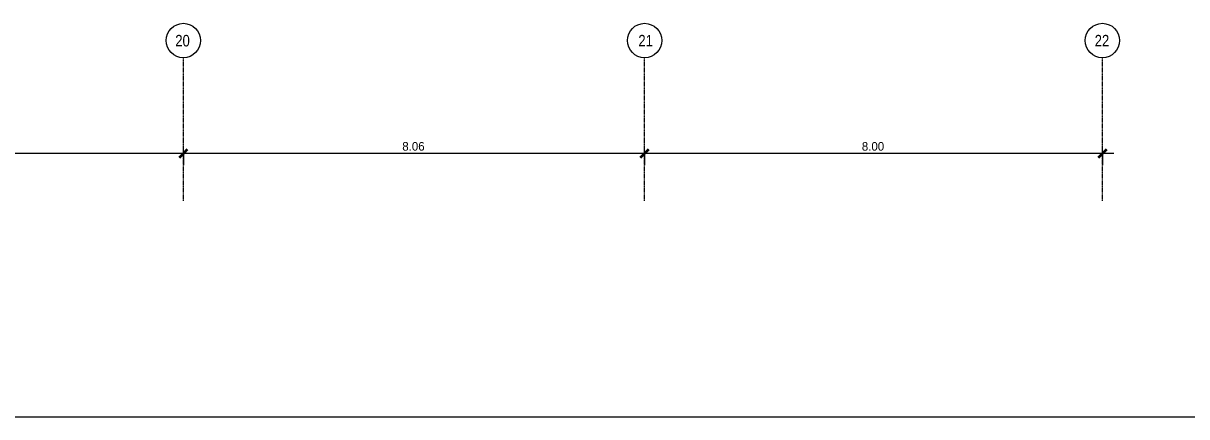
# Model space of a CAD drawing. Header units: centimetres. Extents: x -11896 to 2794, y -437 to 1921.
# Drawn here: x -576 to 1458, y 1235 to 1921 of the extents above; entities that cross this region are included whole.
import ezdxf

# ---------------------------------------------------------------- set-up
doc = ezdxf.new("R2010")
doc.units = ezdxf.units.CM
doc.linetypes.add('Centre', pattern=[3.175, 0.635, -0.475, 1.59, -0.475])
doc.linetypes.add('Grid Line', pattern=[2.2225, 1.27, -0.3175, 0.3175, -0.3175])
for name, color, linetype, lineweight in [('A-ANNO-DIMS', 7, 'Continuous', 9), ('A-ANNO-DIMS-100', 7, 'Continuous', 9), ('A-FLOR-LEVL', 7, 'Continuous', 9), ('S-GRID', 7, 'Continuous', 9), ('S-GRID-IDEN', 7, 'Continuous', 9)]:
    doc.layers.add(name, color=color, linetype=linetype, lineweight=lineweight)
doc.styles.add('Century Gothic_1', font='GOTHIC.TTF', dxfattribs={"height": 15})
doc.styles.add('Saira Condensed', font='SairaCondensed-Regular.ttf', dxfattribs={"height": 20})
doc.dimstyles.new('FCA_N_Cotas_E100', dxfattribs={"dimscale": 30.48, "dimtxt": 15.662524, "dimasz": 0.492126, "dimexe": 0.656168, "dimexo": 0.656168, "dimgap": 0.032808, "dimtad": 1, "dimlfac": 0.01, "dimrnd": 0.01, "dimzin": 0, "dimdsep": 46, "dimtxsty": 'Century Gothic_1', "dimblk1": 'OBLIQUE', "dimblk2": 'OBLIQUE', "dimsah": 1, "dimcen": 0.09, "dimdle": 0.656168, "dimazin": 2, "dimtfac": 1, "dimtdec": 4, "dimtix": 1, "dimtmove": 0, "dimatfit": 3, "dimfxl": 1, "dimtvp": 1, "dimtolj": 1, "dimtzin": 0, "dimarcsym": 2})

# ---------------------------------------------------------------- blocks, each defined once
blk = doc.blocks.new('Grid - 3mm-1939417-Sección 2-2')
at = {"layer": 'S-GRID-IDEN', "color": 253, "true_color": 0xaaaaaa}
blk.add_circle((-3346.7, 1891.3), 30, dxfattribs=at)
blk = doc.blocks.new('DIMBLOCK18-Sección 2-2')
at = {"layer": 'A-ANNO-DIMS-100', "lineweight": 35}
for p, q in [((509.9, 1693.8), (502.4, 1686.3)), ((509.9, 1693.8), (517.4, 1701.3)), ((1310.3, 1693.8), (1302.8, 1686.3)), ((1310.3, 1693.8), (1317.8, 1701.3))]:
    blk.add_line(p, q, dxfattribs=at)
at = {"layer": 'A-ANNO-DIMS-100'}
for p, q in [((509.9, 1693.8), (509.9, 1699.9)), ((1330.3, 1693.8), (509.9, 1693.8)), ((509.9, 1693.8), (509.9, 1673.8)), ((1310.3, 1693.8), (1310.3, 1699.9)), ((1310.3, 1693.8), (1310.3, 1673.8))]:
    blk.add_line(p, q, dxfattribs=at)
at = {"layer": 'A-ANNO-DIMS-100', "color": 0, "insert": (889.7, 1714), "char_height": 15, "width": 48.927, "attachment_point": 1, "line_spacing_factor": 0.984502, "style": 'Century Gothic_1'}
blk.add_mtext('8.00', dxfattribs=at)
blk = doc.blocks.new('_Oblique')
at = {"color": 0, "linetype": 'ByBlock', "lineweight": -2}
blk.add_line((-0.5, -0.5), (0.5, 0.5), dxfattribs=at)
blk = doc.blocks.new('DIMBLOCK19-Sección 2-2')
at = {"layer": 'A-ANNO-DIMS-100', "lineweight": 35}
for p, q in [((-296.4, 1693.8), (-303.9, 1686.3)), ((-296.4, 1693.8), (-288.9, 1701.3)), ((509.9, 1693.8), (502.4, 1686.3)), ((509.9, 1693.8), (517.4, 1701.3))]:
    blk.add_line(p, q, dxfattribs=at)
at = {"layer": 'A-ANNO-DIMS-100'}
for p, q in [((-296.4, 1693.8), (-296.4, 1699.9)), ((509.9, 1693.8), (-296.4, 1693.8)), ((-296.4, 1693.8), (-296.4, 1673.8)), ((509.9, 1693.8), (509.9, 1699.9)), ((509.9, 1693.8), (509.9, 1673.8))]:
    blk.add_line(p, q, dxfattribs=at)
at = {"layer": 'A-ANNO-DIMS-100', "color": 0, "insert": (86.3, 1714), "char_height": 15, "width": 48.927, "attachment_point": 1, "line_spacing_factor": 0.984502, "style": 'Century Gothic_1'}
blk.add_mtext('8.06', dxfattribs=at)
blk = doc.blocks.new('DIMBLOCK20-Sección 2-2')
at = {"layer": 'A-ANNO-DIMS-100', "lineweight": 35}
for p, q in [((-1097.1, 1693.8), (-1104.6, 1686.3)), ((-1097.1, 1693.8), (-1089.6, 1701.3)), ((-296.4, 1693.8), (-303.9, 1686.3)), ((-296.4, 1693.8), (-288.9, 1701.3))]:
    blk.add_line(p, q, dxfattribs=at)
at = {"layer": 'A-ANNO-DIMS-100'}
for p, q in [((-1097.1, 1693.8), (-1097.1, 1699.9)), ((-296.4, 1693.8), (-1097.1, 1693.8)), ((-1097.1, 1693.8), (-1097.1, 1673.8)), ((-296.4, 1693.8), (-296.4, 1699.9)), ((-296.4, 1693.8), (-296.4, 1673.8))]:
    blk.add_line(p, q, dxfattribs=at)
at = {"layer": 'A-ANNO-DIMS-100', "color": 0, "insert": (-717.1, 1714), "char_height": 15, "width": 48.927, "attachment_point": 1, "line_spacing_factor": 0.984502, "style": 'Century Gothic_1'}
blk.add_mtext('8.01', dxfattribs=at)

msp = doc.modelspace()

# ---------------------------------------------------------------- linework, layer by layer
at = {"layer": 'A-FLOR-LEVL', "color": 253, "linetype": 'Centre', "true_color": 0xaaaaaa}
msp.add_line((-4027.666, 1234.505), (1679.934, 1234.505), dxfattribs=at)
at = {"layer": 'S-GRID', "color": 253, "linetype": 'Grid Line', "true_color": 0xaaaaaa}
for p, q in [((-296.411, 1611.334), (-296.411, 1861.334)), ((509.858, 1611.334), (509.858, 1861.334)), ((1310.254, 1611.334), (1310.254, 1861.334))]:
    msp.add_line(p, q, dxfattribs=at)

# ---------------------------------------------------------------- block references
at = {"layer": 'S-GRID-IDEN', "color": 253, "true_color": 0xaaaaaa}
for p in [(3050.309, 0), (3856.579, 0), (4656.975, 0)]:
    msp.add_blockref('Grid - 3mm-1939417-Sección 2-2', p, dxfattribs=at)

# ---------------------------------------------------------------- texts
at = {"layer": 'S-GRID-IDEN', "color": 253, "true_color": 0xaaaaaa, "char_height": 20, "attachment_point": 1, "style": 'Saira Condensed'}
for s, insert, width in [('20', (-310.585, 1901.014), 33.67087), ('21', (498.984, 1901.014), 25.654), ('22', (1296.731, 1901.014), 32.0675)]:
    msp.add_mtext(s, dxfattribs=dict(at, insert=insert, width=width))

# ---------------------------------------------------------------- dimensions: what is measured, and where the dimension line sits
at = {"layer": 'A-ANNO-DIMS'}
for base, p1, p2, override, picture, middle in [((-1097.098, 1693.769), (-296.411, 1679.88), (-1097.098, 1679.88), {"dimpost": '<>', "dimfxl": 800.686067}, 'DIMBLOCK20-Sección 2-2', (-696.755, 1702.646)), ((-296.411, 1693.769), (509.858, 1679.88), (-296.411, 1679.88), {"dimpost": '<>', "dimfxl": 806.269244}, 'DIMBLOCK19-Sección 2-2', (106.723, 1702.646)), ((509.858, 1693.769), (1310.254, 1679.88), (509.858, 1679.88), {"dimpost": '<>', "dimfxl": 800.396547}, 'DIMBLOCK18-Sección 2-2', (910.056, 1702.646))]:
    dim = msp.add_linear_dim(base=base, p1=p1, p2=p2, dimstyle='FCA_N_Cotas_E100', override=override, dxfattribs=at)
    dim.commit()
    dim.dimension.update_dxf_attribs({"geometry": picture, "text_midpoint": middle})

doc.saveas('drawing.dxf')
